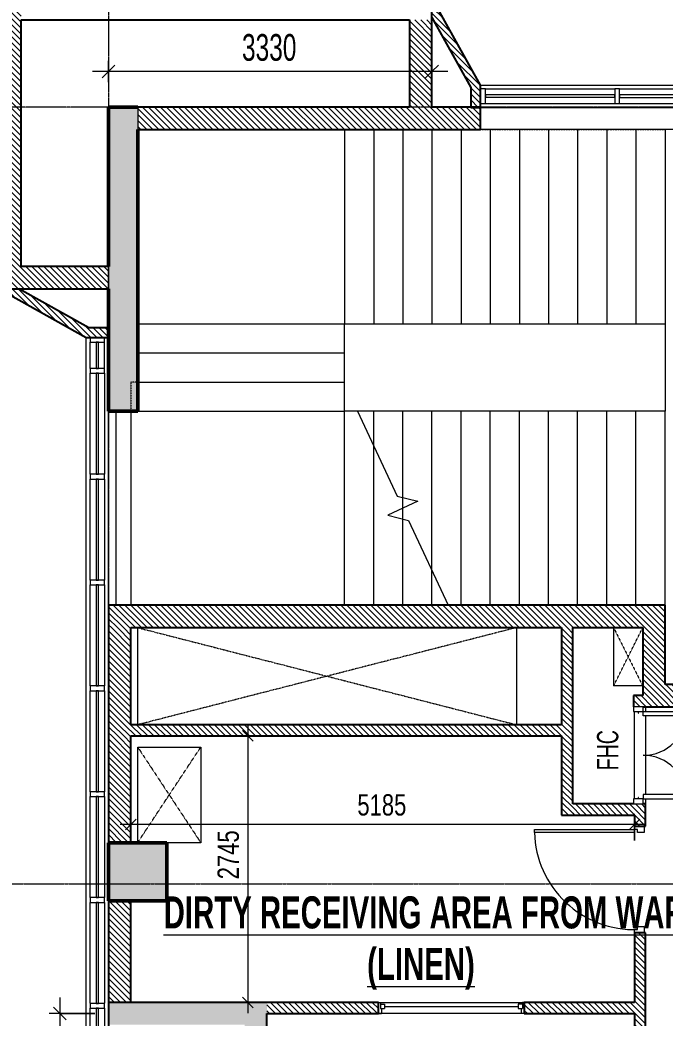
# Model space of a CAD drawing. Header units: millimetres. Extents: x -25222 to 91371, y -63339 to 20835.
# Drawn here: x -19177 to -12535, y 5230 to 15511 of the extents above; entities that cross this region are included whole.
import ezdxf

# ---------------------------------------------------------------- set-up
doc = ezdxf.new("R2010")
doc.units = ezdxf.units.MM
for name, pattern in [('Cut Out Line', [2, 1, -1]), ('Grid Line', [22.225, 12.7, -3.175, 3.175, -3.175]), ('Overhead', [3.96875, 2.38125, -1.5875])]:
    doc.linetypes.add(name, pattern=pattern)
for name, color, linetype, lineweight in [('A-ANNO-DIMS', 211, 'Continuous', 9), ('A-ANNO-DIMS-110', 211, 'Continuous', 9), ('A-AREA-IDEN', 2, 'Continuous', 9), ('A-DETL', 90, 'Continuous', 5), ('A-DETL-THIN', 151, 'Continuous', 5), ('A-DOOR', 31, 'Continuous', 5), ('A-DOOR-FRAM', 31, 'Continuous', 5), ('A-GLAZ', 151, 'Continuous', 5), ('A-GLAZ-CURT', 52, 'Continuous', 5), ('A-GLAZ-CWMG', 51, 'Continuous', 5), ('A-WALL', 113, 'Continuous', 5), ('A-WALL-PATT', 111, 'Continuous', 25), ('G-ANNO-TEXT', 231, 'Continuous', 9), ('S-COLS', 52, 'Continuous', 5), ('S-GRID', 1, 'Continuous', 9), ('S-STRS', 31, 'Continuous', 5), ('S-STRS-MBND', 31, 'Overhead', 5)]:
    doc.layers.add(name, color=color, linetype=linetype, lineweight=lineweight)
doc.styles.add('Swis721 Cn BT', font='swissc.ttf', dxfattribs={"width": 0.8, "height": 220})
doc.styles.add('Swis721 Cn BT_10', font='swissc.ttf', dxfattribs={"width": 0.9, "height": 220})
doc.styles.add('Swis721 Cn BT_4', font='swissc.ttf', dxfattribs={"width": 0.8, "height": 275})
doc.styles.add('Swis721 Cn BT_B', font='swisscb.ttf', dxfattribs={"width": 0.8, "height": 330})
doc.dimstyles.new('Diagonal_-2_5_mm_Swiss', dxfattribs={"dimscale": 304.8, "dimtxt": 277.588832, "dimasz": 0.433071, "dimexe": 0.360892, "dimexo": 0.0625, "dimgap": 0.072178, "dimtad": 1, "dimdec": 0, "dimzin": 0, "dimdsep": 46, "dimtxsty": 'Swis721 Cn BT_4', "dimblk1": 'OBLIQUE', "dimblk2": 'OBLIQUE', "dimsah": 1, "dimcen": 0.09, "dimdle": 0.541339, "dimazin": 0, "dimtfac": 1, "dimtdec": 4, "dimtix": 1, "dimtmove": 0, "dimatfit": 3, "dimfxl": 0.360892, "dimfxlon": 1, "dimtvp": 1, "dimtolj": 1, "dimtzin": 0, "dimarcsym": 2})
doc.dimstyles.new('Diagonal_-2_mm_Swiss', dxfattribs={"dimscale": 304.8, "dimtxt": 222.071065, "dimasz": 0.360892, "dimexe": 0.360892, "dimexo": 0.0625, "dimgap": 0.072178, "dimtad": 1, "dimdec": 0, "dimzin": 0, "dimdsep": 46, "dimtxsty": 'Swis721 Cn BT_10', "dimblk1": 'OBLIQUE', "dimblk2": 'OBLIQUE', "dimsah": 1, "dimcen": 0.09, "dimdle": 0.360892, "dimazin": 0, "dimtfac": 1, "dimtdec": 4, "dimtix": 1, "dimtmove": 0, "dimatfit": 3, "dimfxl": 0.541339, "dimfxlon": 1, "dimtvp": 1, "dimtolj": 1, "dimtzin": 0, "dimarcsym": 2})
doc.dimstyles.new('Diagonal_-2_mm_Swiss_1', dxfattribs={"dimscale": 304.8, "dimtxt": 222.071065, "dimasz": 0.360892, "dimexe": 0.360892, "dimexo": 0.0625, "dimgap": 0.072178, "dimtad": 1, "dimdec": 0, "dimzin": 0, "dimdsep": 46, "dimtxsty": 'Swis721 Cn BT_10', "dimblk1": 'OBLIQUE', "dimblk2": 'OBLIQUE', "dimsah": 1, "dimcen": 0.09, "dimdle": 0.360892, "dimazin": 0, "dimtfac": 1, "dimtdec": 4, "dimtix": 1, "dimtmove": 2, "dimatfit": 3, "dimfxl": 0.541339, "dimfxlon": 1, "dimtvp": 1, "dimtolj": 1, "dimtzin": 0, "dimarcsym": 2})
pattern_1 = [(315, (14219.89, -54691.457), (30.869454, 30.869454), [])]
pattern_2 = [(45, (54691.457, 14219.89), (-30.869454, 30.869454), [])]

# ---------------------------------------------------------------- blocks, each defined once
blk = doc.blocks.new('Rectangular Mullion - 50 x 150mm-11328795-4_ FOURTH FLOOR - GA PLAN')
at = {"layer": 'A-GLAZ-CWMG'}
for p, q in [((-50, 75), (0, 75)), ((-50, -75), (-50, 75)), ((0, 75), (0, -75)), ((0, -75), (-50, -75))]:
    blk.add_line(p, q, dxfattribs=at)
blk = doc.blocks.new('System Panel - Glazed-11404357-4_ FOURTH FLOOR - GA PLAN')
at = {"layer": 'A-GLAZ-CURT'}
for p, q in [((135, 12.5), (-135, 12.5)), ((-135, 12.5), (-135, -12.5)), ((135, -12.5), (135, 12.5)), ((-135, -12.5), (135, -12.5))]:
    blk.add_line(p, q, dxfattribs=at)
blk = doc.blocks.new('System Panel - Glazed-11404358-4_ FOURTH FLOOR - GA PLAN')
at = {"layer": 'A-GLAZ-CURT'}
for p, q in [((520, 12), (-520, 12)), ((-520, 12), (-520, -13)), ((520, -13), (520, 12)), ((-520, -13), (520, -13))]:
    blk.add_line(p, q, dxfattribs=at)
blk = doc.blocks.new('System Panel - Glazed-11328794-4_ FOURTH FLOOR - GA PLAN')
at = {"layer": 'A-GLAZ-CURT'}
for p, q in [((520, 12.5), (-520, 12.5)), ((-520, 12.5), (-520, -12.5)), ((520, -12.5), (520, 12.5)), ((-520, -12.5), (520, -12.5))]:
    blk.add_line(p, q, dxfattribs=at)
blk = doc.blocks.new('Rectangular Mullion - 50 x 150mm-11403596-4_ FOURTH FLOOR - GA PLAN')
at = {"layer": 'A-GLAZ-CWMG'}
for p, q in [((-18455, 11921), (-18455, 12191)), ((-18305, 11921), (-18305, 12191))]:
    blk.add_line(p, q, dxfattribs=at)
blk = doc.blocks.new('Rectangular Mullion - 50 x 150mm-9824124-4_ FOURTH FLOOR - GA PLAN')
at = {"layer": 'A-GLAZ-CWMG'}
for p, q in [((7708, 14801), (8748, 14801)), ((7708, 14651), (8748, 14651))]:
    blk.add_line(p, q, dxfattribs=at)
blk = doc.blocks.new('Rectangular Mullion - 50 x 150mm-11328792-4_ FOURTH FLOOR - GA PLAN')
at = {"layer": 'A-GLAZ-CWMG'}
for p, q in [((-25, 75), (25, 75)), ((-25, -75), (-25, 75)), ((25, 75), (25, -75)), ((25, -75), (-25, -75))]:
    blk.add_line(p, q, dxfattribs=at)
blk = doc.blocks.new('Walls 4 - Walls 4-5300851-4_ FOURTH FLOOR - GA PLAN')
at = {"layer": 'A-WALL-PATT', "lineweight": 5}
h = blk.add_hatch(dxfattribs=at)
h.set_pattern_fill('FP_4', color=9, style=0, pattern_type=2)
h.set_pattern_definition(pattern_2)
h.paths.add_polyline_path([(6389, -19395), (6389, -19189), (5989, -18469), (5989, -18265), (5889, -18265), (5889, -18495), (6389, -19395)], flags=0)
h.paths.add_polyline_path([(-12241, -18265), (-12341, -18265), (-12341, -18469), (-12741, -19189), (-12741, -19395), (-12241, -18495), (-12241, -18469)], flags=0)
at = {"layer": 'A-WALL', "lineweight": 25}
for p, q in [((-12241, -18265), (-12341, -18265)), ((-12341, -18265), (-12341, -18469)), ((-12241, -18495), (-12241, -18265)), ((-12341, -18469), (-12741, -19189)), ((-12741, -19395), (-12241, -18495))]:
    blk.add_line(p, q, dxfattribs=at)
at = {"layer": 'A-WALL'}
for p, q in [((-9481, -18265), (-12241, -18265)), ((-5391, -18265), (-7036, -18265)), ((5889, -18495), (-12241, -18495))]:
    blk.add_line(p, q, dxfattribs=at)
blk = doc.blocks.new('M_Door-Passage-Double-Flush - SHD 1_0-11714173-4_ FOURTH FLOOR - GA PLAN')
at = {"layer": 'A-DOOR'}
for p, q in [((-450, 38.85), (-450, 488.85)), ((-450, 488.85), (-405, 488.85)), ((-405, 488.85), (-405, 38.85)), ((450, 488.85), (405, 488.85)), ((405, 488.85), (405, 38.85)), ((450, 38.85), (450, 488.85)), ((-405, 38.85), (-450, 38.85)), ((405, 38.85), (450, 38.85))]:
    blk.add_line(p, q, dxfattribs=at)
for centre, start, end in [((-450, 38.85), 0, 90), ((450, 38.85), 90, 180)]:
    blk.add_arc(centre, 450, start, end, dxfattribs=at)
at = {"layer": 'A-DOOR-FRAM'}
for p, q in [((-450, 38.85), (-500, 38.85)), ((-500, 38.85), (-500, -61.15)), ((-450, -10.9125), (-450, 38.85)), ((450, 38.85), (450, -10.9125)), ((500, 38.85), (450, 38.85)), ((500, -61.15), (500, 38.85)), ((-500, -61.15), (-450, -61.15)), ((-434.125, -10.9125), (-450, -10.9125)), ((-450, -61.15), (-450, -11.9375)), ((-450, -11.9375), (-434.125, -11.9375)), ((-434.125, -11.9375), (-434.125, -10.9125)), ((450, -10.9125), (434.125, -10.9125)), ((434.125, -10.9125), (434.125, -11.9375)), ((434.125, -11.9375), (450, -11.9375)), ((450, -11.9375), (450, -61.15)), ((450, -61.15), (500, -61.15))]:
    blk.add_line(p, q, dxfattribs=at)
blk = doc.blocks.new('System Panel - Glazed-11328796-4_ FOURTH FLOOR - GA PLAN')
at = {"layer": 'A-GLAZ-CURT'}
for p, q in [((666, 12), (-666, 12)), ((-666, 12), (-666, -12)), ((666, -12), (666, 12)), ((-666, -12), (666, -12))]:
    blk.add_line(p, q, dxfattribs=at)
blk = doc.blocks.new('Rectangular Mullion - 50 x 150mm-11327718-4_ FOURTH FLOOR - GA PLAN')
at = {"layer": 'A-GLAZ-CWMG'}
for p, q in [((-14385, 14801), (-13052, 14801)), ((-14385, 14651), (-13052, 14651))]:
    blk.add_line(p, q, dxfattribs=at)
blk = doc.blocks.new('Walls 3 - Walls 4-11345934-4_ FOURTH FLOOR - GA PLAN')
at = {"layer": 'A-WALL-PATT', "lineweight": 5}
h = blk.add_hatch(dxfattribs=at)
h.set_pattern_fill('FP_4', color=9, style=0, pattern_type=2)
h.set_pattern_definition(pattern_2)
h.paths.add_polyline_path([(-14611, 12360), (-14611, 12460), (-14815, 12460), (-15535, 12860), (-15741, 12860), (-14841, 12360), (-14815, 12360)], flags=0)
h.paths.add_polyline_path([(-14611, -14435), (-14841, -14435), (-15741, -14935), (-15535, -14935), (-14815, -14535), (-14611, -14535)], flags=0)
at = {"layer": 'A-WALL'}
for p, q in [((-14841, -14435), (-14841, 12360)), ((-14611, -14435), (-14611, -10335))]:
    blk.add_line(p, q, dxfattribs=at)
at = {"layer": 'A-WALL', "lineweight": 25}
for p, q in [((-14841, -14435), (-15741, -14935)), ((-14611, -14435), (-14841, -14435)), ((-14611, -14535), (-14611, -14435)), ((-15535, -14935), (-14815, -14535)), ((-14815, -14535), (-14611, -14535))]:
    blk.add_line(p, q, dxfattribs=at)
blk = doc.blocks.new('Rectangular Mullion - 50 x 150mm-11328798-4_ FOURTH FLOOR - GA PLAN')
at = {"layer": 'A-GLAZ-CWMG'}
for p, q in [((0, 75), (-50, 75)), ((-50, 75), (-50, -75)), ((0, -75), (0, 75)), ((-50, -75), (0, -75))]:
    blk.add_line(p, q, dxfattribs=at)
blk = doc.blocks.new('M_Fixed - 1500_2400-15022928-4_ FOURTH FLOOR - GA PLAN')
at = {"layer": 'A-GLAZ', "lineweight": 9}
for p, q in [((-750, 70.5), (-731, 70.5)), ((-731, 70.5), (-731, 7.5)), ((-731, 51.5), (-687, 51.5)), ((-731, 7.5), (-687, 7.5)), ((-718, 7.5), (-718, -44.5)), ((-687, 51.5), (-687, 7.5)), ((-687, 29.5), (687, 29.5)), ((687, 51.5), (687, 7.5)), ((731, 51.5), (687, 51.5)), ((687, 7.5), (731, 7.5)), ((718, 7.5), (718, -44.5)), ((731, 70.5), (731, 7.5)), ((748.9, 70.5), (731, 70.5)), ((-750, -44.5), (-718, -44.5)), ((750, -44.5), (718, -44.5))]:
    blk.add_line(p, q, dxfattribs=at)
blk = doc.blocks.new('DC_SglFl-W-Int - D 1_1-6638787-4_ FOURTH FLOOR - GA PLAN')
at = {"layer": 'A-DOOR'}
for p, q in [((485, 57.5), (485, 1087.5)), ((485, 1087.5), (515, 1087.5)), ((515, 1087.5), (515, 57.5)), ((515, 57.5), (485, 57.5))]:
    blk.add_line(p, q, dxfattribs=at)
blk.add_arc((515, 57.5), 1030.4, 91.66834, 181.66834, dxfattribs=at)
at = {"layer": 'A-DOOR-FRAM'}
for p, q in [((-550, -42.5), (-550, 57.5)), ((-550, 57.5), (-515, 57.5)), ((-515, 27.5), (-515, 57.5)), ((-515, 27.5), (-485, 27.5)), ((-485, 27.5), (-485, -42.5)), ((485, 27.5), (515, 27.5)), ((485, -42.5), (485, 27.5)), ((515, 57.5), (550, 57.5)), ((515, 27.5), (515, 57.5)), ((550, 57.5), (550, -42.5)), ((-485, -42.5), (-550, -42.5)), ((550, -42.5), (485, -42.5))]:
    blk.add_line(p, q, dxfattribs=at)
blk = doc.blocks.new('DIMBLOCK24-4_ FOURTH FLOOR - GA PLAN')
at = {"layer": 'A-ANNO-DIMS-110', "transparency": 16777216}
for p, q in [((-18265, 14871), (-18265, 15091)), ((-14935, 14871), (-14935, 15091)), ((-14770, 14981), (-18430, 14981)), ((-18265, 14981), (-18265, 14871)), ((-14935, 14981), (-14935, 14871))]:
    blk.add_line(p, q, dxfattribs=at)
at = {"layer": 'A-ANNO-DIMS-110', "lineweight": 18, "transparency": 16777216}
for p, q in [((-18265, 14981), (-18199, 15047)), ((-14935, 14981), (-14869, 15047)), ((-18265, 14981), (-18331, 14915)), ((-14935, 14981), (-15001, 14915))]:
    blk.add_line(p, q, dxfattribs=at)
at = {"layer": 'A-ANNO-DIMS-110', "color": 0, "transparency": 16777216, "insert": (-16891, 15366), "char_height": 275, "width": 697.94, "attachment_point": 1, "line_spacing_factor": 0.961347, "style": 'Swis721 Cn BT_4'}
blk.add_mtext('3330', dxfattribs=at)
blk = doc.blocks.new('_Oblique')
at = {"color": 0, "linetype": 'ByBlock', "lineweight": -2}
blk.add_line((-0.5, -0.5), (0.5, 0.5), dxfattribs=at)
blk = doc.blocks.new('DIMBLOCK153-4_ FOURTH FLOOR - GA PLAN')
at = {"layer": 'A-ANNO-DIMS-110', "transparency": 16777216}
for p, q in [((-18035, 7059), (-18035, 7334)), ((-12850, 7059), (-12850, 7334)), ((-12740, 7224), (-18145, 7224)), ((-18035, 7224), (-18035, 7059)), ((-12850, 7224), (-12850, 7059))]:
    blk.add_line(p, q, dxfattribs=at)
at = {"layer": 'A-ANNO-DIMS-110', "lineweight": 18, "transparency": 16777216}
for p, q in [((-18035, 7224), (-18090, 7169)), ((-18035, 7224), (-17980, 7279)), ((-12850, 7224), (-12905, 7169)), ((-12850, 7224), (-12795, 7279))]:
    blk.add_line(p, q, dxfattribs=at)
at = {"layer": 'A-ANNO-DIMS-110', "color": 0, "transparency": 16777216, "insert": (-15703, 7536), "char_height": 220, "width": 626.03, "attachment_point": 1, "line_spacing_factor": 0.961347, "style": 'Swis721 Cn BT_10'}
blk.add_mtext('5185', dxfattribs=at)
blk = doc.blocks.new('DIMBLOCK154-4_ FOURTH FLOOR - GA PLAN')
at = {"layer": 'A-ANNO-DIMS-110', "transparency": 16777216}
for p, q in [((-16831, 8246), (-16831, 5281)), ((-16666, 8136), (-16941, 8136)), ((-16831, 8136), (-16666, 8136)), ((-16666, 5391), (-16941, 5391)), ((-16831, 5391), (-16666, 5391))]:
    blk.add_line(p, q, dxfattribs=at)
at = {"layer": 'A-ANNO-DIMS-110', "lineweight": 18, "transparency": 16777216}
for p, q in [((-16831, 8136), (-16886, 8191)), ((-16831, 8136), (-16776, 8081)), ((-16831, 5391), (-16886, 5446)), ((-16831, 5391), (-16776, 5336))]:
    blk.add_line(p, q, dxfattribs=at)
at = {"layer": 'A-ANNO-DIMS-110', "color": 0, "transparency": 16777216, "insert": (-17143, 6659), "char_height": 220, "width": 626.03, "attachment_point": 1, "rotation": 90, "line_spacing_factor": 0.961347, "style": 'Swis721 Cn BT_10'}
blk.add_mtext('2745', dxfattribs=at)
blk = doc.blocks.new('DIMBLOCK180-4_ FOURTH FLOOR - GA PLAN')
at = {"layer": 'A-ANNO-DIMS-110', "transparency": 16777216}
for p, q in [((-18767, 5441), (-18767, 2366)), ((-18405, 5276), (-18877, 5276)), ((-18767, 5276), (-18405, 5276)), ((-18142, 2531), (-18877, 2531)), ((-18767, 2531), (-18142, 2531))]:
    blk.add_line(p, q, dxfattribs=at)
at = {"layer": 'A-ANNO-DIMS-110', "lineweight": 18, "transparency": 16777216}
for p, q in [((-18767, 5276), (-18833, 5342)), ((-18767, 5276), (-18701, 5210)), ((-18767, 2531), (-18833, 2597)), ((-18767, 2531), (-18701, 2465))]:
    blk.add_line(p, q, dxfattribs=at)
at = {"layer": 'A-ANNO-DIMS-110', "color": 0, "transparency": 16777216, "insert": (-19152, 3613), "char_height": 275, "width": 697.94, "attachment_point": 1, "rotation": 90, "line_spacing_factor": 0.961347, "style": 'Swis721 Cn BT_4'}
blk.add_mtext('2745', dxfattribs=at)

msp = doc.modelspace()

# ---------------------------------------------------------------- hatches: boundary and pattern name
at = {"layer": 'A-WALL-PATT', "lineweight": 5}
h = msp.add_hatch(dxfattribs=at)
h.set_pattern_fill('FP_1', color=9, style=0, pattern_type=2)
h.set_pattern_definition(pattern_1)
h.paths.add_polyline_path([(-19394.9, -10518.7), (-19164.9, -10518.7), (-19164.9, -6388.7), (-19394.9, -6388.7)], flags=0)
h.paths.add_polyline_path([(-19164.9, 12741.3), (-19164.9, 15741.3), (-19394.9, 15741.3), (-19394.9, 12741.3), (-19189, 12741.3)], flags=0)
h = msp.add_hatch(dxfattribs=at)
h.set_pattern_fill('FP_1', color=9, style=0, pattern_type=2)
h.set_pattern_definition(pattern_1)
h.paths.add_polyline_path([(-15164.9, 14611.3), (-14934.9, 14611.3), (-14934.9, 15511.3), (-15164.9, 15511.3)], flags=0)
for points in [[(-18034.9, 11481.3), (-17964.9, 11481.3), (-17964.9, 14611.3), (-18264.9, 14611.3), (-18264.9, 11481.3)], [(-17664.9, 5161.3), (-16864.9, 5161.3), (-16864.9, 5391.3), (-18264.9, 5391.3), (-18264.9, 5161.3), (-17838.2, 5161.3)], [(-16634.9, 4911.3), (-16634.9, 5391.3), (-16864.9, 5391.3), (-16864.9, 4911.3)]]:
    msp.add_hatch(color=55, dxfattribs=at).paths.add_polyline_path(points, flags=0)
h = msp.add_hatch(dxfattribs=at)
h.set_pattern_fill('FP_1', color=9, style=0, pattern_type=2)
h.set_pattern_definition(pattern_1)
h.paths.add_polyline_path([(-15834.9, 14381.3), (-14434.9, 14381.3), (-14434.9, 14611.3), (-17964.9, 14611.3), (-17964.9, 14381.3), (-16001.8, 14381.3)], flags=0)
h = msp.add_hatch(dxfattribs=at)
h.set_pattern_fill('FP_1', color=9, style=0, pattern_type=2)
h.set_pattern_definition(pattern_1)
h.paths.add_polyline_path([(-19164.9, 12741.3), (-18264.9, 12741.3), (-18264.9, 12971.3), (-19164.9, 12971.3), (-19164.9, 12943.5)], flags=0)
h = msp.add_hatch(dxfattribs=at)
h.set_pattern_fill('FP_1', color=9, style=0, pattern_type=2)
h.set_pattern_definition(pattern_1)
h.paths.add_polyline_path([(-13484.9, 9251.3), (-12534.9, 9251.3), (-12535.1, 9481.3), (-18264.9, 9481.3), (-18264.9, 9251.3), (-13599.9, 9251.3)], flags=0)
h = msp.add_hatch(dxfattribs=at)
h.set_pattern_fill('FP_1', color=9, style=0, pattern_type=2)
h.set_pattern_definition(pattern_1)
h.paths.add_polyline_path([(-18264.9, 8251.3), (-18034.9, 8251.3), (-18034.9, 9251.3), (-18264.9, 9251.3), (-18264.9, 8257.2)], flags=0)
h = msp.add_hatch(dxfattribs=at)
h.set_pattern_fill('FP_1', color=9, style=0, pattern_type=2)
h.set_pattern_definition(pattern_1)
h.paths.add_polyline_path([(-13599.9, 7321.3), (-13484.9, 7321.3), (-13484.9, 9251.3), (-13599.9, 9251.3), (-13599.9, 7436.3)], flags=0)
h = msp.add_hatch(dxfattribs=at)
h.set_pattern_fill('FP_1', color=9, style=0, pattern_type=2)
h.set_pattern_definition(pattern_1)
h.paths.add_polyline_path([(-12764.9, 8551.3), (-12534.9, 8551.3), (-12534.9, 9251.3), (-12764.9, 9251.3), (-12764.9, 8616.3)], flags=0)
h = msp.add_hatch(dxfattribs=at)
h.set_pattern_fill('FP_1', color=9, style=0, pattern_type=2)
h.set_pattern_definition(pattern_1)
h.paths.add_polyline_path([(-12534.9, 8436.3), (-12434.6, 8436.3), (-12434.6, 8666.3), (-12534.9, 8666.3), (-12534.9, 8440.4)], flags=0)
h.paths.add_polyline_path([(-10334.9, 8436.3), (-10334.9, 8666.3), (-10434.6, 8666.3), (-10434.6, 8436.3), (-10425.3, 8436.3)], flags=0)
h = msp.add_hatch(dxfattribs=at)
h.set_pattern_fill('FP_1', color=9, style=0, pattern_type=2)
h.set_pattern_definition(pattern_1)
h.paths.add_polyline_path([(-12859.9, 8436.3), (-12534.9, 8436.3), (-12534.9, 8551.3), (-12859.9, 8551.3)], flags=0)
h = msp.add_hatch(dxfattribs=at)
h.set_pattern_fill('FP_1', color=9, style=0, pattern_type=2)
h.set_pattern_definition(pattern_1)
h.paths.add_polyline_path([(-18264.9, 8136.3), (-13599.9, 8136.3), (-13599.9, 8251.3), (-18264.9, 8251.3)], flags=0)
h = msp.add_hatch(dxfattribs=at)
h.set_pattern_fill('FP_1', color=9, style=0, pattern_type=2)
h.set_pattern_definition(pattern_1)
h.paths.add_polyline_path([(-18264.9, 7036.3), (-18034.9, 7036.3), (-18034.9, 8136.3), (-18264.9, 8136.3), (-18264.9, 7682.6)], flags=0)
h = msp.add_hatch(dxfattribs=at)
h.set_pattern_fill('FP_1', color=9, style=0, pattern_type=2)
h.set_pattern_definition(pattern_1)
h.paths.add_polyline_path([(-13466, 7321.3), (-12849.9, 7321.3), (-12849.9, 7436.3), (-13484.9, 7436.3), (-13484.9, 7321.3)], flags=0)
h = msp.add_hatch(dxfattribs=at)
h.set_pattern_fill('FP_1', color=9, style=0, pattern_type=2)
h.set_pattern_definition(pattern_1)
h.paths.add_polyline_path([(-12849.9, 2416.3), (-12734.9, 2416.3), (-12734.9, 4011.3), (-12849.9, 4011.3), (-12849.9, 2531.3)], flags=0)
h.paths.add_polyline_path([(-12849.9, 5111.3), (-12734.9, 5111.3), (-12734.9, 6106.3), (-12849.9, 6106.3), (-12849.9, 5276.3)], flags=0)
h.paths.add_polyline_path([(-12734.9, 7206.3), (-12734.9, 7436.3), (-12849.9, 7436.3), (-12849.9, 7206.3)], flags=0)
h = msp.add_hatch(dxfattribs=at)
h.set_pattern_fill('FP_1', color=9, style=0, pattern_type=2)
h.set_pattern_definition(pattern_1)
h.paths.add_polyline_path([(-18034.9, 5391.3), (-18034.9, 6436.3), (-18264.9, 6436.3), (-18264.9, 5391.3), (-18034.9, 5391.3)], flags=0)
h = msp.add_hatch(dxfattribs=at)
h.set_pattern_fill('FP_1', color=9, style=0, pattern_type=2)
h.set_pattern_definition(pattern_1)
h.paths.add_polyline_path([(-13484.9, 5276.3), (-12849.9, 5276.3), (-12849.9, 5391.3), (-13984.9, 5391.3), (-13984.9, 5276.3), (-13599.9, 5276.3)], flags=0)
h.paths.add_polyline_path([(-16634.9, 5276.3), (-15484.9, 5276.3), (-15484.9, 5391.3), (-16634.9, 5391.3)], flags=0)
at = {"layer": 'S-COLS'}
msp.add_hatch(color=8, dxfattribs=at).paths.add_polyline_path([(-18264.9, 6436.3), (-17664.9, 6436.3), (-17664.9, 7036.3), (-18264.9, 7036.3)], flags=0)

# ---------------------------------------------------------------- linework, layer by layer
at = {"layer": 'A-DETL', "linetype": 'Cut Out Line'}
for p, q in [((-14065, 9251.3), (-17964.9, 8251.3)), ((-17964.9, 9251.3), (-14065, 8251.3)), ((-13064.9, 8651.3), (-12764.9, 9251.3)), ((-13064.9, 9251.3), (-12764.9, 8651.3)), ((-17965, 7036.3), (-17315, 8021.3)), ((-17965, 8021.3), (-17315, 7036.3))]:
    msp.add_line(p, q, dxfattribs=at)
at = {"layer": 'A-DETL'}
for p, q in [((-17964.9, 8251.3), (-17964.9, 9251.3)), ((-14065, 9251.3), (-14065, 8251.3)), ((-13064.9, 9251.3), (-13064.9, 8651.3)), ((-12764.9, 8651.3), (-13064.9, 8651.3)), ((-17965, 7036.3), (-17965, 8021.3)), ((-17965, 8021.3), (-17315, 8021.3)), ((-17315, 8021.3), (-17315, 7036.3)), ((-17315, 7036.3), (-17664.9, 7036.3))]:
    msp.add_line(p, q, dxfattribs=at)
at = {"layer": 'A-DETL-THIN'}
msp.add_line((-17964.9, 9251.3), (-14065, 9251.3), dxfattribs=at)
at = {"layer": 'A-WALL', "lineweight": 25}
for p, q in [((-14934.9, 14611.3), (-14934.9, 15741.3)), ((-19164.9, 12971.3), (-19164.9, 15511.3)), ((-19164.9, 15511.3), (-15164.9, 15511.3)), ((-15164.9, 15511.3), (-15164.9, 14611.3)), ((-15164.9, 14611.3), (-17964.9, 14611.3)), ((-14434.9, 14611.3), (-14934.9, 14611.3)), ((-14434.9, 14381.3), (-14434.9, 14611.3)), ((-17964.9, 14381.3), (-14434.9, 14381.3)), ((-18264.9, 12971.3), (-19164.9, 12971.3)), ((-19394.9, 12741.3), (-18264.9, 12741.3)), ((-12534.9, 9481.3), (-18264.9, 9481.3)), ((-18264.9, 9481.3), (-18264.9, 7036.3)), ((-12534.9, 8666.3), (-12534.9, 9481.3)), ((-18034.9, 9251.3), (-13599.9, 9251.3)), ((-18034.9, 8251.3), (-18034.9, 9251.3)), ((-13599.9, 9251.3), (-13599.9, 8251.3)), ((-13484.9, 9251.3), (-12764.9, 9251.3)), ((-13484.9, 7436.3), (-13484.9, 9251.3)), ((-12764.9, 9251.3), (-12764.9, 8551.3)), ((-12434.6, 8666.3), (-12534.9, 8666.3)), ((-12764.9, 8551.3), (-12859.9, 8551.3)), ((-12859.9, 8551.3), (-12859.9, 8436.3)), ((-12759.9, 8436.3), (-12434.6, 8436.3)), ((-13599.9, 8251.3), (-18034.9, 8251.3)), ((-18034.9, 8136.3), (-13599.9, 8136.3)), ((-18034.9, 7036.3), (-18034.9, 8136.3)), ((-13599.9, 8136.3), (-13599.9, 7321.3)), ((-12859.9, 7436.3), (-13484.9, 7436.3)), ((-12734.9, 7436.3), (-12759.9, 7436.3)), ((-12734.9, 7206.3), (-12734.9, 7436.3)), ((-13599.9, 7321.3), (-12849.9, 7321.3)), ((-12849.9, 7321.3), (-12849.9, 7206.3)), ((-12849.9, 7206.3), (-12734.9, 7206.3)), ((-18264.9, 7036.3), (-18034.9, 7036.3)), ((-18264.9, 6436.3), (-18264.9, 5391.3)), ((-18034.9, 6436.3), (-18264.9, 6436.3)), ((-18034.9, 5391.3), (-18034.9, 6436.3)), ((-12849.9, 6106.3), (-12849.9, 5391.3)), ((-12734.9, 6106.3), (-12849.9, 6106.3)), ((-12734.9, 5111.3), (-12734.9, 6106.3)), ((-15484.9, 5391.3), (-18264.9, 5391.3)), ((-18264.9, 5391.3), (-18264.9, 3731.3)), ((-15484.9, 5276.3), (-15484.9, 5391.3)), ((-12849.9, 5391.3), (-13984.9, 5391.3)), ((-13984.9, 5391.3), (-13984.9, 5276.3)), ((-16634.9, 4911.3), (-16634.9, 5276.3)), ((-16634.9, 5276.3), (-15484.9, 5276.3)), ((-13984.9, 5276.3), (-12849.9, 5276.3)), ((-12849.9, 5276.3), (-12849.9, 5111.3))]:
    msp.add_line(p, q, dxfattribs=at)
at = {"layer": 'A-WALL', "lineweight": 50}
for p, q in [((-18264.9, 14611.3), (-18264.9, 12971.3)), ((-17964.9, 14611.3), (-18264.9, 14611.3)), ((-17964.9, 11481.3), (-17964.9, 14381.3)), ((-18264.9, 12741.3), (-18264.9, 11481.3)), ((-18264.9, 11481.3), (-17964.9, 11481.3))]:
    msp.add_line(p, q, dxfattribs=at)
at = {"layer": 'A-WALL'}
for p, q in [((-17964.9, 14611.3), (-17964.9, 14381.3)), ((-14434.9, 14611.3), (-10334.9, 14611.3)), ((-10334.9, 14381.3), (-14434.9, 14381.3)), ((-18264.9, 12741.3), (-18264.9, 12971.3)), ((-18184.9, 9481.3), (-18184.9, 11481.3)), ((-18034.9, 11481.3), (-18034.9, 9481.3)), ((-12734.9, 8436.3), (-12734.9, 8386.3)), ((-12849.9, 7486.3), (-12849.9, 8386.3)), ((-12734.9, 8341.3), (-12734.9, 7531.3)), ((-12734.9, 7486.3), (-12734.9, 7436.3)), ((-15484.9, 5391.3), (-13984.9, 5391.3)), ((-13984.9, 5276.3), (-15484.9, 5276.3))]:
    msp.add_line(p, q, dxfattribs=at)
at = {"layer": 'S-COLS', "color": 250, "lineweight": 50}
for p, q in [((-17664.9, 7036.3), (-18264.9, 7036.3)), ((-18264.9, 7036.3), (-18264.9, 6436.3)), ((-17664.9, 6436.3), (-17664.9, 7036.3)), ((-18264.9, 6436.3), (-17664.9, 6436.3))]:
    msp.add_line(p, q, dxfattribs=at)
at = {"layer": 'S-GRID', "linetype": 'Grid Line'}
for p, q in [((-18264.9, 20089.7), (-18264.9, -62440.6)), ((90711.2, 14611.3), (-24562.2, 14611.3)), ((-24562.2, 6611.3), (90711.2, 6611.3))]:
    msp.add_line(p, q, dxfattribs=at)
at = {"layer": 'S-STRS'}
for p, q in [((-15834.9, 14381.3), (-15834.9, 12381.3)), ((-15534.9, 14381.3), (-15534.9, 12381.3)), ((-15234.9, 14381.3), (-15234.9, 12381.3)), ((-14934.9, 14381.3), (-14934.9, 12381.3)), ((-14634.9, 14381.3), (-14634.9, 12381.3)), ((-14334.9, 14381.3), (-14334.9, 12381.3)), ((-14034.9, 14381.3), (-14034.9, 12381.3)), ((-13734.9, 14381.3), (-13734.9, 12381.3)), ((-13434.9, 14381.3), (-13434.9, 12381.3)), ((-13134.9, 14381.3), (-13134.9, 12381.3)), ((-12834.9, 14381.3), (-12834.9, 12381.3)), ((-12534.9, 14381.3), (-12534.9, 12381.3)), ((-17964.9, 12381.3), (-15834.9, 12381.3)), ((-15834.9, 12381.3), (-15534.9, 12381.3)), ((-15834.9, 12081.3), (-15834.9, 12381.3)), ((-15534.9, 12381.3), (-15234.9, 12381.3)), ((-15234.9, 12381.3), (-14934.9, 12381.3)), ((-14934.9, 12381.3), (-14634.9, 12381.3)), ((-14634.9, 12381.3), (-14334.9, 12381.3)), ((-14334.9, 12381.3), (-14034.9, 12381.3)), ((-14034.9, 12381.3), (-13734.9, 12381.3)), ((-13734.9, 12381.3), (-13434.9, 12381.3)), ((-13434.9, 12381.3), (-13134.9, 12381.3)), ((-13134.9, 12381.3), (-12834.9, 12381.3)), ((-12834.9, 12381.3), (-12534.9, 12381.3)), ((-12534.9, 12381.3), (-12534.9, 11481.3)), ((-17964.9, 12081.3), (-15834.9, 12081.3)), ((-15834.9, 11781.3), (-15834.9, 12081.3)), ((-17964.9, 11781.3), (-15834.9, 11781.3)), ((-15834.9, 11481.3), (-15834.9, 11781.3)), ((-17964.9, 11481.3), (-15834.9, 11481.3)), ((-15834.9, 9481.3), (-15834.9, 11481.3)), ((-15701.2, 11481.3), (-15834.9, 11481.3)), ((-15534.9, 11481.3), (-15701.2, 11481.3)), ((-15234.9, 11481.3), (-15534.9, 11481.3)), ((-15534.9, 11124.6), (-15534.9, 11481.3)), ((-14934.9, 11481.3), (-15234.9, 11481.3)), ((-15234.9, 10591.7), (-15234.9, 11481.3)), ((-14634.9, 11481.3), (-14934.9, 11481.3)), ((-14934.9, 9837.9), (-14934.9, 11481.3)), ((-14334.9, 11481.3), (-14634.9, 11481.3)), ((-14634.9, 9481.3), (-14634.9, 11481.3)), ((-14034.9, 11481.3), (-14334.9, 11481.3)), ((-14334.9, 9481.3), (-14334.9, 11481.3)), ((-13734.9, 11481.3), (-14034.9, 11481.3)), ((-14034.9, 9481.3), (-14034.9, 11481.3)), ((-13434.9, 11481.3), (-13734.9, 11481.3)), ((-13734.9, 9481.3), (-13734.9, 11481.3)), ((-13134.9, 11481.3), (-13434.9, 11481.3)), ((-13434.9, 9481.3), (-13434.9, 11481.3)), ((-12834.9, 11481.3), (-13134.9, 11481.3)), ((-13134.9, 9481.3), (-13134.9, 11481.3)), ((-12534.9, 11481.3), (-12834.9, 11481.3)), ((-12834.9, 9481.3), (-12834.9, 11481.3)), ((-12534.9, 9481.3), (-12534.9, 11481.3)), ((-15534.9, 9481.3), (-15534.9, 11124.6)), ((-15234.9, 10481.3), (-15234.9, 10591.7)), ((-15234.9, 10370.8), (-15234.9, 10481.3)), ((-15234.9, 9481.3), (-15234.9, 10370.8)), ((-14934.9, 9481.3), (-14934.9, 9837.9))]:
    msp.add_line(p, q, dxfattribs=at)
at = {"layer": 'S-STRS', "linetype": 'Overhead'}
for p, q in [((-15834.9, 14381.3), (-15834.9, 12381.3)), ((-15534.9, 14381.3), (-15534.9, 12381.3)), ((-15234.9, 14381.3), (-15234.9, 12381.3)), ((-14934.9, 14381.3), (-14934.9, 12381.3)), ((-14634.9, 14381.3), (-14634.9, 12381.3)), ((-14334.9, 14381.3), (-14334.9, 12381.3)), ((-14034.9, 14381.3), (-14034.9, 12381.3)), ((-13734.9, 14381.3), (-13734.9, 12381.3)), ((-13434.9, 14381.3), (-13434.9, 12381.3)), ((-13134.9, 14381.3), (-13134.9, 12381.3)), ((-12834.9, 14381.3), (-12834.9, 12381.3)), ((-12534.9, 14381.3), (-12534.9, 12381.3)), ((-17964.9, 12381.3), (-15834.9, 12381.3)), ((-17964.9, 12081.3), (-15834.9, 12081.3)), ((-17964.9, 11781.3), (-15834.9, 11781.3)), ((-17964.9, 11481.3), (-15834.9, 11481.3)), ((-15834.9, 9481.3), (-15834.9, 11481.3)), ((-15534.9, 11124.6), (-15534.9, 11481.3)), ((-15234.9, 10591.7), (-15234.9, 11481.3)), ((-14934.9, 9837.9), (-14934.9, 11481.3)), ((-14634.9, 9481.3), (-14634.9, 11481.3)), ((-14334.9, 9481.3), (-14334.9, 11481.3)), ((-14034.9, 9481.3), (-14034.9, 11481.3)), ((-13734.9, 9481.3), (-13734.9, 11481.3)), ((-13434.9, 9481.3), (-13434.9, 11481.3)), ((-13134.9, 9481.3), (-13134.9, 11481.3)), ((-12834.9, 9481.3), (-12834.9, 11481.3)), ((-12534.9, 9481.3), (-12534.9, 11481.3)), ((-15534.9, 9481.3), (-15534.9, 11124.6)), ((-15234.9, 10481.3), (-15234.9, 10591.7)), ((-15234.9, 10370.8), (-15234.9, 10481.3)), ((-15234.9, 9481.3), (-15234.9, 10370.8)), ((-14934.9, 9481.3), (-14934.9, 9837.9))]:
    msp.add_line(p, q, dxfattribs=at)
at = {"layer": 'S-STRS-MBND'}
for p, q in [((-17964.9, 14381.3), (-17964.9, 12081.3)), ((-15834.9, 14381.3), (-17964.9, 14381.3)), ((-17964.9, 14381.3), (-17964.9, 12081.3)), ((-15834.9, 14381.3), (-17964.9, 14381.3)), ((-17964.9, 14381.3), (-17964.9, 12081.3)), ((-15834.9, 14381.3), (-17964.9, 14381.3)), ((-15834.9, 14381.3), (-15834.9, 12381.3)), ((-15834.9, 14381.3), (-15834.9, 12381.3)), ((-15834.9, 14381.3), (-15834.9, 12381.3)), ((-15834.9, 14381.3), (-12534.9, 14381.3)), ((-15834.9, 14381.3), (-12534.9, 14381.3)), ((-15834.9, 14381.3), (-12534.9, 14381.3)), ((-15834.9, 14381.3), (-15834.9, 12381.3)), ((-15834.9, 14381.3), (-15834.9, 12381.3)), ((-15834.9, 14381.3), (-15834.9, 12381.3)), ((-15534.9, 14381.3), (-15534.9, 12381.3)), ((-15534.9, 14381.3), (-15534.9, 12381.3)), ((-15534.9, 14381.3), (-15534.9, 12381.3)), ((-15534.9, 14381.3), (-15534.9, 12381.3)), ((-15534.9, 14381.3), (-15534.9, 12381.3)), ((-15534.9, 14381.3), (-15534.9, 12381.3)), ((-15234.9, 14381.3), (-15234.9, 12381.3)), ((-15234.9, 14381.3), (-15234.9, 12381.3)), ((-15234.9, 14381.3), (-15234.9, 12381.3)), ((-15234.9, 14381.3), (-15234.9, 12381.3)), ((-15234.9, 14381.3), (-15234.9, 12381.3)), ((-15234.9, 14381.3), (-15234.9, 12381.3)), ((-14934.9, 14381.3), (-14934.9, 12381.3)), ((-14934.9, 14381.3), (-14934.9, 12381.3)), ((-14934.9, 14381.3), (-14934.9, 12381.3)), ((-14934.9, 14381.3), (-14934.9, 12381.3)), ((-14934.9, 14381.3), (-14934.9, 12381.3)), ((-14934.9, 14381.3), (-14934.9, 12381.3)), ((-14634.9, 14381.3), (-14634.9, 12381.3)), ((-14634.9, 14381.3), (-14634.9, 12381.3)), ((-14634.9, 14381.3), (-14634.9, 12381.3)), ((-14634.9, 14381.3), (-14634.9, 12381.3)), ((-14634.9, 14381.3), (-14634.9, 12381.3)), ((-14634.9, 14381.3), (-14634.9, 12381.3)), ((-14334.9, 14381.3), (-14334.9, 12381.3)), ((-14334.9, 14381.3), (-14334.9, 12381.3)), ((-14334.9, 14381.3), (-14334.9, 12381.3)), ((-14334.9, 14381.3), (-14334.9, 12381.3)), ((-14334.9, 14381.3), (-14334.9, 12381.3)), ((-14334.9, 14381.3), (-14334.9, 12381.3)), ((-14034.9, 14381.3), (-14034.9, 12381.3)), ((-14034.9, 14381.3), (-14034.9, 12381.3)), ((-14034.9, 14381.3), (-14034.9, 12381.3)), ((-14034.9, 14381.3), (-14034.9, 12381.3)), ((-14034.9, 14381.3), (-14034.9, 12381.3)), ((-14034.9, 14381.3), (-14034.9, 12381.3)), ((-13734.9, 14381.3), (-13734.9, 12381.3)), ((-13734.9, 14381.3), (-13734.9, 12381.3)), ((-13734.9, 14381.3), (-13734.9, 12381.3)), ((-13734.9, 14381.3), (-13734.9, 12381.3)), ((-13734.9, 14381.3), (-13734.9, 12381.3)), ((-13734.9, 14381.3), (-13734.9, 12381.3)), ((-13434.9, 14381.3), (-13434.9, 12381.3)), ((-13434.9, 14381.3), (-13434.9, 12381.3)), ((-13434.9, 14381.3), (-13434.9, 12381.3)), ((-13434.9, 14381.3), (-13434.9, 12381.3)), ((-13434.9, 14381.3), (-13434.9, 12381.3)), ((-13434.9, 14381.3), (-13434.9, 12381.3)), ((-13134.9, 14381.3), (-13134.9, 12381.3)), ((-13134.9, 14381.3), (-13134.9, 12381.3)), ((-13134.9, 14381.3), (-13134.9, 12381.3)), ((-13134.9, 14381.3), (-13134.9, 12381.3)), ((-13134.9, 14381.3), (-13134.9, 12381.3)), ((-13134.9, 14381.3), (-13134.9, 12381.3)), ((-12834.9, 14381.3), (-12834.9, 12381.3)), ((-12834.9, 14381.3), (-12834.9, 12381.3)), ((-12834.9, 14381.3), (-12834.9, 12381.3)), ((-12834.9, 14381.3), (-12834.9, 12381.3)), ((-12834.9, 14381.3), (-12834.9, 12381.3)), ((-12834.9, 14381.3), (-12834.9, 12381.3)), ((-10334.5, 14381.3), (-12534.9, 14381.3)), ((-10334.5, 14381.3), (-12534.9, 14381.3)), ((-10334.5, 14381.3), (-12534.9, 14381.3)), ((-12534.9, 14381.3), (-12534.9, 12381.3)), ((-12534.9, 14381.3), (-12534.9, 12381.3)), ((-12534.9, 14381.3), (-12534.9, 12381.3)), ((-12534.9, 14381.3), (-12534.9, 12381.3)), ((-12534.9, 14381.3), (-12534.9, 12381.3)), ((-12534.9, 14381.3), (-12534.9, 12381.3)), ((-15834.9, 12081.3), (-15834.9, 12381.3)), ((-15834.9, 12081.3), (-15834.9, 12381.3)), ((-15834.9, 12081.3), (-15834.9, 12381.3)), ((-15834.9, 12381.3), (-12534.9, 12381.3)), ((-15834.9, 12381.3), (-12534.9, 12381.3)), ((-15834.9, 12381.3), (-12534.9, 12381.3)), ((-17964.9, 12081.3), (-15834.9, 12081.3)), ((-17964.9, 12081.3), (-15834.9, 12081.3)), ((-17964.9, 12081.3), (-15834.9, 12081.3)), ((-17964.9, 11781.3), (-17964.9, 12081.3)), ((-17964.9, 11781.3), (-17964.9, 12081.3)), ((-17964.9, 11781.3), (-17964.9, 12081.3)), ((-17964.9, 12081.3), (-15834.9, 12081.3)), ((-17964.9, 12081.3), (-15834.9, 12081.3)), ((-17964.9, 12081.3), (-15834.9, 12081.3)), ((-15834.9, 11781.3), (-15834.9, 12081.3)), ((-15834.9, 11781.3), (-15834.9, 12081.3)), ((-15834.9, 11781.3), (-15834.9, 12081.3)), ((-18034.9, 11781.3), (-18034.9, 9481.3)), ((-17964.9, 11781.3), (-18034.9, 11781.3)), ((-18034.9, 11781.3), (-18034.9, 9481.3)), ((-17964.9, 11781.3), (-18034.9, 11781.3)), ((-18034.9, 11781.3), (-18034.9, 9481.3)), ((-17964.9, 11781.3), (-18034.9, 11781.3)), ((-17964.9, 11781.3), (-15834.9, 11781.3)), ((-17964.9, 11781.3), (-15834.9, 11781.3)), ((-17964.9, 11781.3), (-15834.9, 11781.3)), ((-17964.9, 11781.3), (-15834.9, 11781.3)), ((-17964.9, 11781.3), (-15834.9, 11781.3)), ((-17964.9, 11781.3), (-15834.9, 11781.3)), ((-15834.9, 11481.3), (-15834.9, 11781.3)), ((-15834.9, 11481.3), (-15834.9, 11781.3)), ((-15834.9, 11481.3), (-15834.9, 11781.3)), ((-15834.9, 9481.3), (-15834.9, 11481.3)), ((-15834.9, 9481.3), (-15834.9, 11481.3)), ((-15834.9, 9481.3), (-15834.9, 11481.3)), ((-12534.9, 11481.3), (-15834.9, 11481.3)), ((-12534.9, 11481.3), (-15834.9, 11481.3)), ((-15701.2, 11481.3), (-15834.9, 11481.3)), ((-15834.9, 9481.3), (-15834.9, 11481.3)), ((-15834.9, 9481.3), (-15834.9, 11481.3)), ((-15834.9, 9481.3), (-15834.9, 11481.3)), ((-15534.9, 9481.3), (-15534.9, 11481.3)), ((-15534.9, 9481.3), (-15534.9, 11481.3)), ((-15534.9, 9481.3), (-15534.9, 11481.3)), ((-15534.9, 9481.3), (-15534.9, 11481.3)), ((-15234.9, 9481.3), (-15234.9, 11481.3)), ((-15234.9, 9481.3), (-15234.9, 11481.3)), ((-15234.9, 9481.3), (-15234.9, 11481.3)), ((-15234.9, 9481.3), (-15234.9, 11481.3)), ((-14934.9, 9481.3), (-14934.9, 11481.3)), ((-14934.9, 9481.3), (-14934.9, 11481.3)), ((-14934.9, 9481.3), (-14934.9, 11481.3)), ((-14934.9, 9481.3), (-14934.9, 11481.3)), ((-14634.9, 9481.3), (-14634.9, 11481.3)), ((-14634.9, 9481.3), (-14634.9, 11481.3)), ((-14634.9, 9481.3), (-14634.9, 11481.3)), ((-14634.9, 9481.3), (-14634.9, 11481.3)), ((-14334.9, 9481.3), (-14334.9, 11481.3)), ((-14334.9, 9481.3), (-14334.9, 11481.3)), ((-14334.9, 9481.3), (-14334.9, 11481.3)), ((-14334.9, 9481.3), (-14334.9, 11481.3)), ((-14034.9, 9481.3), (-14034.9, 11481.3)), ((-14034.9, 9481.3), (-14034.9, 11481.3)), ((-14034.9, 9481.3), (-14034.9, 11481.3)), ((-14034.9, 9481.3), (-14034.9, 11481.3)), ((-13734.9, 9481.3), (-13734.9, 11481.3)), ((-13734.9, 9481.3), (-13734.9, 11481.3)), ((-13734.9, 9481.3), (-13734.9, 11481.3)), ((-13734.9, 9481.3), (-13734.9, 11481.3)), ((-13434.9, 9481.3), (-13434.9, 11481.3)), ((-13434.9, 9481.3), (-13434.9, 11481.3)), ((-13434.9, 9481.3), (-13434.9, 11481.3)), ((-13434.9, 9481.3), (-13434.9, 11481.3)), ((-13134.9, 9481.3), (-13134.9, 11481.3)), ((-13134.9, 9481.3), (-13134.9, 11481.3)), ((-13134.9, 9481.3), (-13134.9, 11481.3)), ((-13134.9, 9481.3), (-13134.9, 11481.3)), ((-12834.9, 9481.3), (-12834.9, 11481.3)), ((-12834.9, 9481.3), (-12834.9, 11481.3)), ((-12834.9, 9481.3), (-12834.9, 11481.3)), ((-12834.9, 9481.3), (-12834.9, 11481.3)), ((-12534.9, 9481.3), (-12534.9, 11481.3)), ((-12534.9, 9481.3), (-12534.9, 11481.3)), ((-12534.9, 9481.3), (-12534.9, 11481.3)), ((-12534.9, 9481.3), (-12534.9, 11481.3)), ((-15534.9, 9481.3), (-15534.9, 11124.6)), ((-15534.9, 9481.3), (-15534.9, 11124.6)), ((-15234.9, 10481.3), (-15234.9, 10591.7)), ((-15234.9, 10481.3), (-15234.9, 10591.7)), ((-15234.9, 9481.3), (-15234.9, 10370.8)), ((-15234.9, 9481.3), (-15234.9, 10370.8)), ((-14934.9, 9481.3), (-14934.9, 9837.9)), ((-14934.9, 9481.3), (-14934.9, 9837.9)), ((-18034.9, 9481.3), (-15834.9, 9481.3)), ((-18034.9, 9481.3), (-15834.9, 9481.3)), ((-18034.9, 9481.3), (-15834.9, 9481.3)), ((-12534.9, 9481.3), (-15834.9, 9481.3)), ((-12534.9, 9481.3), (-15834.9, 9481.3)), ((-15434.9, 9481.3), (-15834.9, 9481.3))]:
    msp.add_line(p, q, dxfattribs=at)
at = {"layer": 'S-STRS-MBND', "linetype": 'Continuous'}
for p, q in [((-15701.2, 11481.3), (-15293, 10605.9)), ((-15293, 10605.9), (-15079.2, 10553.9)), ((-15079.2, 10553.9), (-15390.7, 10408.6)), ((-15390.7, 10408.6), (-15176.8, 10356.6)), ((-15176.8, 10356.6), (-14768.6, 9481.3))]:
    msp.add_line(p, q, dxfattribs=at)

# ---------------------------------------------------------------- block references
at = {"layer": 'A-DOOR'}
for name, p, rotation in [('M_Door-Passage-Double-Flush - SHD 1_0-11714173-4_ FOURTH FLOOR - GA PLAN', (-12798.7, 7936.3), 269.9999999999999), ('DC_SglFl-W-Int - D 1_1-6638787-4_ FOURTH FLOOR - GA PLAN', (-12792.4, 6656.3), 89.9999999999999)]:
    msp.add_blockref(name, p, dxfattribs=dict(at, rotation=rotation))
at = {"layer": 'A-GLAZ'}
msp.add_blockref('M_Fixed - 1500_2400-15022928-4_ FOURTH FLOOR - GA PLAN', (-14734.9, 5320.8), dxfattribs=at)
at = {"layer": 'A-GLAZ-CURT'}
for name, p, rotation in [('System Panel - Glazed-11328796-4_ FOURTH FLOOR - GA PLAN', (-13718.7, 14726.3), 180), ('System Panel - Glazed-11328794-4_ FOURTH FLOOR - GA PLAN', (-12482.4, 14726.3), 180), ('System Panel - Glazed-11404357-4_ FOURTH FLOOR - GA PLAN', (-18379.9, 12056.3), 270.0000048256584), ('System Panel - Glazed-11328794-4_ FOURTH FLOOR - GA PLAN', (-18379.9, 11351.3), 270.0000048256584), ('System Panel - Glazed-11328794-4_ FOURTH FLOOR - GA PLAN', (-18379.9, 10261.3), 270.0000048256584), ('System Panel - Glazed-11328794-4_ FOURTH FLOOR - GA PLAN', (-18379.9, 9171.3), 270.0000048256584), ('System Panel - Glazed-11404358-4_ FOURTH FLOOR - GA PLAN', (-18379.9, 8081.3), 270.0000048256584), ('System Panel - Glazed-11328794-4_ FOURTH FLOOR - GA PLAN', (-18379.9, 6991.3), 270.0000048256584), ('System Panel - Glazed-11328794-4_ FOURTH FLOOR - GA PLAN', (-18379.9, 5901.3), 270.0000048256584), ('System Panel - Glazed-11328794-4_ FOURTH FLOOR - GA PLAN', (-18379.9, 4811.3), 270.0000048256584)]:
    msp.add_blockref(name, p, dxfattribs=dict(at, rotation=rotation))
at = {"layer": 'A-GLAZ-CWMG', "extrusion": (0, 0, -1)}
for name, p in [('Rectangular Mullion - 50 x 150mm-11328795-4_ FOURTH FLOOR - GA PLAN', (14434.9, 14726.3)), ('Rectangular Mullion - 50 x 150mm-11328792-4_ FOURTH FLOOR - GA PLAN', (13027.4, 14726.3))]:
    msp.add_blockref(name, p, dxfattribs=at)
at = {"layer": 'A-GLAZ-CWMG'}
for name, p in [('Rectangular Mullion - 50 x 150mm-11327718-4_ FOURTH FLOOR - GA PLAN', (0, 0)), ('Rectangular Mullion - 50 x 150mm-9824124-4_ FOURTH FLOOR - GA PLAN', (-20710, 0)), ('Rectangular Mullion - 50 x 150mm-11403596-4_ FOURTH FLOOR - GA PLAN', (0, 0))]:
    msp.add_blockref(name, p, dxfattribs=at)
for name, p, rotation in [('Rectangular Mullion - 50 x 150mm-11328798-4_ FOURTH FLOOR - GA PLAN', (-18379.9, 12241.3), 90.00000482565841), ('Rectangular Mullion - 50 x 150mm-9824124-4_ FOURTH FLOOR - GA PLAN', (-3653.7, 3123.7), 90.0000048256585), ('Rectangular Mullion - 50 x 150mm-9824124-4_ FOURTH FLOOR - GA PLAN', (-3653.7, 2033.7), 90.00000482565837), ('Rectangular Mullion - 50 x 150mm-9824124-4_ FOURTH FLOOR - GA PLAN', (-3653.7, 943.7), 90.0000048256585), ('Rectangular Mullion - 50 x 150mm-9824124-4_ FOURTH FLOOR - GA PLAN', (-3653.7, -146.3), 90.00000482565841), ('Rectangular Mullion - 50 x 150mm-9824124-4_ FOURTH FLOOR - GA PLAN', (-3653.7, -1236.3), 90.0000048256585), ('Rectangular Mullion - 50 x 150mm-9824124-4_ FOURTH FLOOR - GA PLAN', (-3653.7, -2326.3), 90.00000482565837), ('Rectangular Mullion - 50 x 150mm-9824124-4_ FOURTH FLOOR - GA PLAN', (-3653.7, -3416.3), 90.0000048256585)]:
    msp.add_blockref(name, p, dxfattribs=dict(at, rotation=rotation))
at = {"layer": 'A-GLAZ-CWMG', "extrusion": (0, 0, -1), "rotation": 269.9999951743416}
for p in [(18379.9, 11896.3), (18379.9, 10806.3), (18379.9, 9716.3), (18379.9, 8626.3), (18379.9, 7536.3), (18379.9, 6446.3), (18379.9, 5356.3)]:
    msp.add_blockref('Rectangular Mullion - 50 x 150mm-11328792-4_ FOURTH FLOOR - GA PLAN', p, dxfattribs=at)
at = {"layer": 'A-WALL', "rotation": 270.0000000000001}
for name in ['Walls 3 - Walls 4-11345934-4_ FOURTH FLOOR - GA PLAN', 'Walls 4 - Walls 4-5300851-4_ FOURTH FLOOR - GA PLAN']:
    msp.add_blockref(name, (0, 0), dxfattribs=at)

# ---------------------------------------------------------------- texts
at = {"layer": 'A-AREA-IDEN', "char_height": 330, "attachment_point": 1, "style": 'Swis721 Cn BT_B'}
for s, insert, width in [('\\LDIRTY RECEIVING AREA FROM WARD', (-17697.4, 6483.2), 6398.749), ('\\L(LINEN)', (-15601.9, 5952.1), 1326.312)]:
    msp.add_mtext(s, dxfattribs=dict(at, insert=insert, width=width))
at = {"layer": 'G-ANNO-TEXT', "color": 7, "insert": (-13235.8, 7781.9), "char_height": 220, "width": 444.456, "attachment_point": 1, "rotation": 90, "style": 'Swis721 Cn BT'}
msp.add_mtext('FHC', dxfattribs=at)

# ---------------------------------------------------------------- dimensions: what is measured, and where the dimension line sits
at = {"layer": 'A-ANNO-DIMS'}
for base, p1, p2, angle, override, picture, middle in [((-18264.9, 14980.5), (-14934.9, 14870.5), (-18264.9, 14870.5), 0, {"dimpost": '<>', "dimfxl": 3330}, 'DIMBLOCK24-4_ FOURTH FLOOR - GA PLAN', (-16599.9, 15143.5)), ((-18767, 2531.3), (-18404.5, 5276.3), (-18142.3, 2531.3), 90, {"dimpost": '<>', "dimfxl": 2757.49459}, 'DIMBLOCK180-4_ FOURTH FLOOR - GA PLAN', (-18930.3, 3903.8))]:
    dim = msp.add_linear_dim(base=base, p1=p1, p2=p2, angle=angle, dimstyle='Diagonal_-2_5_mm_Swiss', override=override, dxfattribs=at)
    dim.commit()
    dim.dimension.update_dxf_attribs({"geometry": picture, "text_midpoint": middle})
dim = msp.add_linear_dim(base=(-16831, 5391.3), p1=(-16666, 8136.3), p2=(-16666, 5391.3), angle=90, dimstyle='Diagonal_-2_mm_Swiss_1', override={"dimpost": '<>', "dimfxl": 2744.997693}, dxfattribs=at)
dim.commit()
dim.dimension.update_dxf_attribs({"geometry": 'DIMBLOCK154-4_ FOURTH FLOOR - GA PLAN', "text_midpoint": (-16996.8, 6972.1), "dimtype": 160, "text_rotation": 90})
dim = msp.add_linear_dim(base=(-18034.9, 7223.6), p1=(-12849.9, 7058.6), p2=(-18034.9, 7058.6), dimstyle='Diagonal_-2_mm_Swiss', override={"dimpost": '<>', "dimfxl": 5185}, dxfattribs=at)
dim.commit()
dim.dimension.update_dxf_attribs({"geometry": 'DIMBLOCK153-4_ FOURTH FLOOR - GA PLAN', "text_midpoint": (-15442.4, 7358.5)})

doc.saveas('drawing.dxf')
